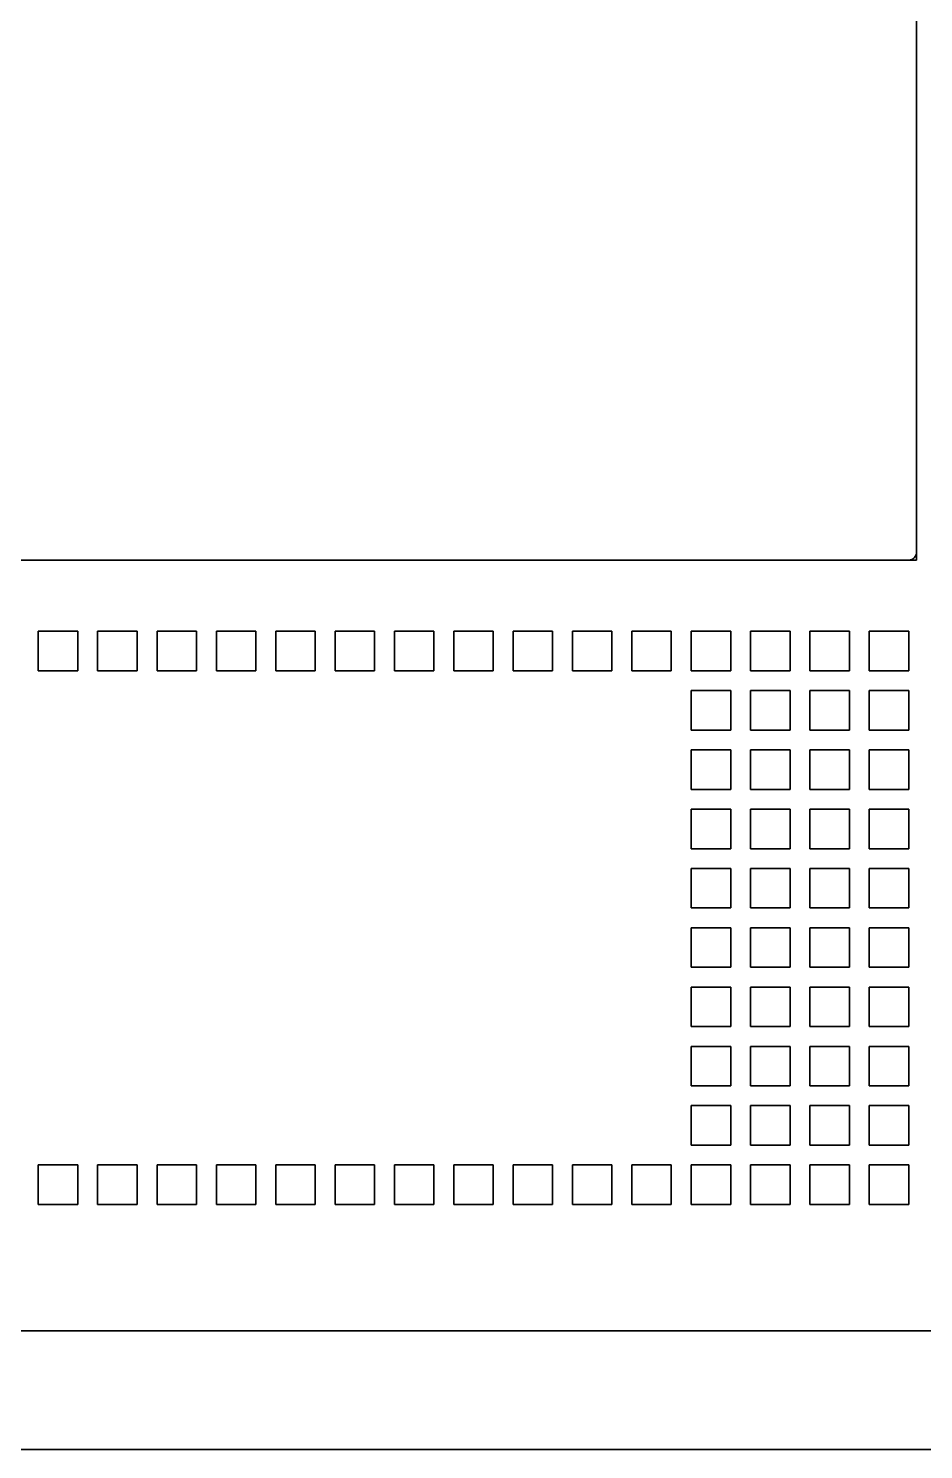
# Model space of a CAD drawing. Header units: millimetres. Extents: x 0 to 840, y -1485 to 297.
# Drawn here: x 178.961 to 181.223, y -716.39 to -712.795 of the extents above; entities that cross this region are included whole.
import ezdxf

# ---------------------------------------------------------------- set-up
doc = ezdxf.new("R2010")
doc.units = ezdxf.units.MM

# ---------------------------------------------------------------- blocks, each defined once
blk = doc.blocks.new('XT2_3M ABB')
at = {"color": 7, "lineweight": 35}
for p, q in [((4.2, 8.9), (4.2, 3.55)), ((4.2, 8.9), (4.2, 3.55)), ((2.25, 8.1), (-2.25, 8.1)), ((2.25, 8.1), (-2.25, 8.1)), ((2.1603, 8.1), (-2.1603, 8.1)), ((2.25, 4), (2.25, 8.1)), ((2.25, 4), (2.25, 8.1)), ((2.25, 4.02), (2.25, 8.08))]:
    blk.add_line(p, q, dxfattribs=at)
at = {"color": 7, "lineweight": 35, "ltscale": 0.017437}
blk.add_line((2.23, 8.1), (2.1603, 8.1), dxfattribs=at)
at = {"color": 7, "lineweight": 35, "ltscale": 0.025}
for p, q in [((2.43, 8.08), (2.43, 7.98)), ((2.43, 8.08), (2.53, 8.08)), ((2.43, 8.08), (2.43, 7.98)), ((2.43, 8.08), (2.53, 8.08)), ((2.53, 8.08), (2.53, 7.98)), ((2.53, 8.08), (2.53, 7.98)), ((2.58, 8.08), (2.58, 7.98)), ((2.58, 8.08), (2.68, 8.08)), ((2.58, 8.08), (2.58, 7.98)), ((2.58, 8.08), (2.68, 8.08)), ((2.68, 8.08), (2.68, 7.98)), ((2.68, 8.08), (2.68, 7.98)), ((2.73, 8.08), (2.73, 7.98)), ((2.73, 8.08), (2.83, 8.08)), ((2.73, 8.08), (2.73, 7.98)), ((2.73, 8.08), (2.83, 8.08)), ((2.83, 8.08), (2.83, 7.98)), ((2.83, 8.08), (2.83, 7.98)), ((2.88, 8.08), (2.88, 7.98)), ((2.88, 8.08), (2.98, 8.08)), ((2.88, 8.08), (2.88, 7.98)), ((2.88, 8.08), (2.98, 8.08)), ((2.98, 8.08), (2.98, 7.98)), ((2.98, 8.08), (2.98, 7.98)), ((3.03, 8.08), (3.03, 7.98)), ((3.03, 8.08), (3.13, 8.08)), ((3.03, 8.08), (3.03, 7.98)), ((3.03, 8.08), (3.13, 8.08)), ((3.13, 8.08), (3.13, 7.98)), ((3.13, 8.08), (3.13, 7.98)), ((3.18, 8.08), (3.18, 7.98)), ((3.18, 8.08), (3.28, 8.08)), ((3.18, 8.08), (3.18, 7.98)), ((3.18, 8.08), (3.28, 8.08)), ((3.28, 8.08), (3.28, 7.98)), ((3.28, 8.08), (3.28, 7.98)), ((3.33, 8.08), (3.33, 7.98)), ((3.33, 8.08), (3.43, 8.08)), ((3.33, 8.08), (3.33, 7.98)), ((3.33, 8.08), (3.43, 8.08)), ((3.43, 8.08), (3.43, 7.98)), ((3.43, 8.08), (3.43, 7.98)), ((3.48, 8.08), (3.48, 7.98)), ((3.48, 8.08), (3.58, 8.08)), ((3.48, 8.08), (3.48, 7.98)), ((3.48, 8.08), (3.58, 8.08)), ((3.58, 8.08), (3.58, 7.98)), ((3.58, 8.08), (3.58, 7.98)), ((3.63, 8.08), (3.63, 7.98)), ((3.63, 8.08), (3.73, 8.08)), ((3.63, 8.08), (3.63, 7.98)), ((3.63, 8.08), (3.73, 8.08)), ((3.73, 8.08), (3.73, 7.98)), ((3.73, 8.08), (3.73, 7.98)), ((3.78, 8.08), (3.88, 8.08)), ((3.78, 8.08), (3.78, 7.98)), ((3.78, 8.08), (3.88, 8.08)), ((3.78, 8.08), (3.78, 7.98)), ((3.88, 8.08), (3.88, 7.98)), ((3.88, 8.08), (3.88, 7.98)), ((2.43, 7.98), (2.53, 7.98)), ((2.43, 7.98), (2.53, 7.98)), ((2.58, 7.98), (2.68, 7.98)), ((2.58, 7.98), (2.68, 7.98)), ((2.73, 7.98), (2.83, 7.98)), ((2.73, 7.98), (2.83, 7.98)), ((2.88, 7.98), (2.98, 7.98)), ((2.88, 7.98), (2.98, 7.98)), ((3.03, 7.98), (3.13, 7.98)), ((3.03, 7.98), (3.13, 7.98)), ((3.18, 7.98), (3.28, 7.98)), ((3.18, 7.98), (3.28, 7.98)), ((3.33, 7.98), (3.43, 7.98)), ((3.33, 7.98), (3.43, 7.98)), ((3.48, 7.98), (3.58, 7.98)), ((3.48, 7.98), (3.58, 7.98)), ((3.63, 7.98), (3.73, 7.98)), ((3.63, 7.98), (3.73, 7.98)), ((3.78, 7.98), (3.88, 7.98)), ((3.78, 7.98), (3.88, 7.98)), ((2.43, 7.93), (2.43, 7.83)), ((2.43, 7.93), (2.53, 7.93)), ((2.43, 7.93), (2.43, 7.83)), ((2.43, 7.93), (2.53, 7.93)), ((2.53, 7.93), (2.53, 7.83)), ((2.53, 7.93), (2.53, 7.83)), ((2.58, 7.93), (2.58, 7.83)), ((2.58, 7.93), (2.68, 7.93)), ((2.58, 7.93), (2.58, 7.83)), ((2.58, 7.93), (2.68, 7.93)), ((2.68, 7.93), (2.68, 7.83)), ((2.68, 7.93), (2.68, 7.83)), ((2.73, 7.93), (2.73, 7.83)), ((2.73, 7.93), (2.83, 7.93)), ((2.73, 7.93), (2.73, 7.83)), ((2.73, 7.93), (2.83, 7.93)), ((2.83, 7.93), (2.83, 7.83)), ((2.83, 7.93), (2.83, 7.83)), ((2.88, 7.93), (2.88, 7.83)), ((2.88, 7.93), (2.98, 7.93)), ((2.88, 7.93), (2.88, 7.83)), ((2.88, 7.93), (2.98, 7.93)), ((2.98, 7.93), (2.98, 7.83)), ((2.98, 7.93), (2.98, 7.83)), ((3.03, 7.93), (3.03, 7.83)), ((3.03, 7.93), (3.13, 7.93)), ((3.03, 7.93), (3.03, 7.83)), ((3.03, 7.93), (3.13, 7.93)), ((3.13, 7.93), (3.13, 7.83)), ((3.13, 7.93), (3.13, 7.83)), ((3.18, 7.93), (3.18, 7.83)), ((3.18, 7.93), (3.28, 7.93)), ((3.18, 7.93), (3.18, 7.83)), ((3.18, 7.93), (3.28, 7.93)), ((3.28, 7.93), (3.28, 7.83)), ((3.28, 7.93), (3.28, 7.83)), ((3.33, 7.93), (3.33, 7.83)), ((3.33, 7.93), (3.43, 7.93)), ((3.33, 7.93), (3.33, 7.83)), ((3.33, 7.93), (3.43, 7.93)), ((3.43, 7.93), (3.43, 7.83)), ((3.43, 7.93), (3.43, 7.83)), ((3.48, 7.93), (3.48, 7.83)), ((3.48, 7.93), (3.58, 7.93)), ((3.48, 7.93), (3.48, 7.83)), ((3.48, 7.93), (3.58, 7.93)), ((3.58, 7.93), (3.58, 7.83)), ((3.58, 7.93), (3.58, 7.83)), ((3.63, 7.93), (3.63, 7.83)), ((3.63, 7.93), (3.73, 7.93)), ((3.63, 7.93), (3.63, 7.83)), ((3.63, 7.93), (3.73, 7.93)), ((3.73, 7.93), (3.73, 7.83)), ((3.73, 7.93), (3.73, 7.83)), ((3.78, 7.93), (3.88, 7.93)), ((3.78, 7.93), (3.78, 7.83)), ((3.78, 7.93), (3.88, 7.93)), ((3.78, 7.93), (3.78, 7.83)), ((3.88, 7.93), (3.88, 7.83)), ((3.88, 7.93), (3.88, 7.83)), ((2.43, 7.83), (2.53, 7.83)), ((2.43, 7.83), (2.53, 7.83)), ((2.58, 7.83), (2.68, 7.83)), ((2.58, 7.83), (2.68, 7.83)), ((2.73, 7.83), (2.83, 7.83)), ((2.73, 7.83), (2.83, 7.83)), ((2.88, 7.83), (2.98, 7.83)), ((2.88, 7.83), (2.98, 7.83)), ((3.03, 7.83), (3.13, 7.83)), ((3.03, 7.83), (3.13, 7.83)), ((3.18, 7.83), (3.28, 7.83)), ((3.18, 7.83), (3.28, 7.83)), ((3.33, 7.83), (3.43, 7.83)), ((3.33, 7.83), (3.43, 7.83)), ((3.48, 7.83), (3.58, 7.83)), ((3.48, 7.83), (3.58, 7.83)), ((3.63, 7.83), (3.73, 7.83)), ((3.63, 7.83), (3.73, 7.83)), ((3.78, 7.83), (3.88, 7.83)), ((3.78, 7.83), (3.88, 7.83)), ((2.43, 7.78), (2.43, 7.68)), ((2.43, 7.78), (2.53, 7.78)), ((2.43, 7.78), (2.43, 7.68)), ((2.43, 7.78), (2.53, 7.78)), ((2.53, 7.78), (2.53, 7.68)), ((2.53, 7.78), (2.53, 7.68)), ((2.58, 7.78), (2.58, 7.68)), ((2.58, 7.78), (2.68, 7.78)), ((2.58, 7.78), (2.58, 7.68)), ((2.58, 7.78), (2.68, 7.78)), ((2.68, 7.78), (2.68, 7.68)), ((2.68, 7.78), (2.68, 7.68)), ((2.73, 7.78), (2.73, 7.68)), ((2.73, 7.78), (2.83, 7.78)), ((2.73, 7.78), (2.73, 7.68)), ((2.73, 7.78), (2.83, 7.78)), ((2.83, 7.78), (2.83, 7.68)), ((2.83, 7.78), (2.83, 7.68)), ((2.88, 7.78), (2.88, 7.68)), ((2.88, 7.78), (2.98, 7.78)), ((2.88, 7.78), (2.88, 7.68)), ((2.88, 7.78), (2.98, 7.78)), ((2.98, 7.78), (2.98, 7.68)), ((2.98, 7.78), (2.98, 7.68)), ((3.03, 7.78), (3.03, 7.68)), ((3.03, 7.78), (3.13, 7.78)), ((3.03, 7.78), (3.03, 7.68)), ((3.03, 7.78), (3.13, 7.78)), ((3.13, 7.78), (3.13, 7.68)), ((3.13, 7.78), (3.13, 7.68)), ((3.18, 7.78), (3.18, 7.68)), ((3.18, 7.78), (3.28, 7.78)), ((3.18, 7.78), (3.18, 7.68)), ((3.18, 7.78), (3.28, 7.78)), ((3.28, 7.78), (3.28, 7.68)), ((3.28, 7.78), (3.28, 7.68)), ((3.33, 7.78), (3.33, 7.68)), ((3.33, 7.78), (3.43, 7.78)), ((3.33, 7.78), (3.33, 7.68)), ((3.33, 7.78), (3.43, 7.78)), ((3.43, 7.78), (3.43, 7.68)), ((3.43, 7.78), (3.43, 7.68)), ((3.48, 7.78), (3.48, 7.68)), ((3.48, 7.78), (3.58, 7.78)), ((3.48, 7.78), (3.48, 7.68)), ((3.48, 7.78), (3.58, 7.78)), ((3.58, 7.78), (3.58, 7.68)), ((3.58, 7.78), (3.58, 7.68)), ((3.63, 7.78), (3.63, 7.68)), ((3.63, 7.78), (3.73, 7.78)), ((3.63, 7.78), (3.63, 7.68)), ((3.63, 7.78), (3.73, 7.78)), ((3.73, 7.78), (3.73, 7.68)), ((3.73, 7.78), (3.73, 7.68)), ((3.78, 7.78), (3.78, 7.68)), ((3.78, 7.78), (3.88, 7.78)), ((3.78, 7.78), (3.78, 7.68)), ((3.78, 7.78), (3.88, 7.78)), ((3.88, 7.78), (3.88, 7.68)), ((3.88, 7.78), (3.88, 7.68)), ((2.43, 7.68), (2.53, 7.68)), ((2.43, 7.68), (2.53, 7.68)), ((2.58, 7.68), (2.68, 7.68)), ((2.58, 7.68), (2.68, 7.68)), ((2.73, 7.68), (2.83, 7.68)), ((2.73, 7.68), (2.83, 7.68)), ((2.88, 7.68), (2.98, 7.68)), ((2.88, 7.68), (2.98, 7.68)), ((3.03, 7.68), (3.13, 7.68)), ((3.03, 7.68), (3.13, 7.68)), ((3.18, 7.68), (3.28, 7.68)), ((3.18, 7.68), (3.28, 7.68)), ((3.33, 7.68), (3.43, 7.68)), ((3.33, 7.68), (3.43, 7.68)), ((3.48, 7.68), (3.58, 7.68)), ((3.48, 7.68), (3.58, 7.68)), ((3.63, 7.68), (3.73, 7.68)), ((3.63, 7.68), (3.73, 7.68)), ((3.78, 7.68), (3.88, 7.68)), ((3.78, 7.68), (3.88, 7.68)), ((2.43, 7.63), (2.43, 7.53)), ((2.43, 7.63), (2.53, 7.63)), ((2.43, 7.63), (2.43, 7.53)), ((2.43, 7.63), (2.53, 7.63)), ((2.53, 7.63), (2.53, 7.53)), ((2.53, 7.63), (2.53, 7.53)), ((2.58, 7.63), (2.58, 7.53)), ((2.58, 7.63), (2.68, 7.63)), ((2.58, 7.63), (2.58, 7.53)), ((2.58, 7.63), (2.68, 7.63)), ((2.68, 7.63), (2.68, 7.53)), ((2.68, 7.63), (2.68, 7.53)), ((2.73, 7.63), (2.73, 7.53)), ((2.73, 7.63), (2.83, 7.63)), ((2.73, 7.63), (2.73, 7.53)), ((2.73, 7.63), (2.83, 7.63)), ((2.83, 7.63), (2.83, 7.53)), ((2.83, 7.63), (2.83, 7.53)), ((2.88, 7.63), (2.88, 7.53)), ((2.88, 7.63), (2.98, 7.63)), ((2.88, 7.63), (2.88, 7.53)), ((2.88, 7.63), (2.98, 7.63)), ((2.98, 7.63), (2.98, 7.53)), ((2.98, 7.63), (2.98, 7.53)), ((3.03, 7.63), (3.03, 7.53)), ((3.03, 7.63), (3.13, 7.63)), ((3.03, 7.63), (3.03, 7.53)), ((3.03, 7.63), (3.13, 7.63)), ((3.13, 7.63), (3.13, 7.53)), ((3.13, 7.63), (3.13, 7.53)), ((3.18, 7.63), (3.18, 7.53)), ((3.18, 7.63), (3.28, 7.63)), ((3.18, 7.63), (3.18, 7.53)), ((3.18, 7.63), (3.28, 7.63)), ((3.28, 7.63), (3.28, 7.53)), ((3.28, 7.63), (3.28, 7.53)), ((3.33, 7.63), (3.33, 7.53)), ((3.33, 7.63), (3.43, 7.63)), ((3.33, 7.63), (3.33, 7.53)), ((3.33, 7.63), (3.43, 7.63)), ((3.43, 7.63), (3.43, 7.53)), ((3.43, 7.63), (3.43, 7.53)), ((3.48, 7.63), (3.48, 7.53)), ((3.48, 7.63), (3.58, 7.63)), ((3.48, 7.63), (3.48, 7.53)), ((3.48, 7.63), (3.58, 7.63)), ((3.58, 7.63), (3.58, 7.53)), ((3.58, 7.63), (3.58, 7.53)), ((3.63, 7.63), (3.63, 7.53)), ((3.63, 7.63), (3.73, 7.63)), ((3.63, 7.63), (3.63, 7.53)), ((3.63, 7.63), (3.73, 7.63)), ((3.73, 7.63), (3.73, 7.53)), ((3.73, 7.63), (3.73, 7.53)), ((3.78, 7.63), (3.78, 7.53)), ((3.78, 7.63), (3.88, 7.63)), ((3.78, 7.63), (3.78, 7.53)), ((3.78, 7.63), (3.88, 7.63)), ((3.88, 7.63), (3.88, 7.53)), ((3.88, 7.63), (3.88, 7.53)), ((2.43, 7.53), (2.53, 7.53)), ((2.43, 7.53), (2.53, 7.53)), ((2.58, 7.53), (2.68, 7.53)), ((2.58, 7.53), (2.68, 7.53)), ((2.73, 7.53), (2.83, 7.53)), ((2.73, 7.53), (2.83, 7.53)), ((2.88, 7.53), (2.98, 7.53)), ((2.88, 7.53), (2.98, 7.53)), ((3.03, 7.53), (3.13, 7.53)), ((3.03, 7.53), (3.13, 7.53)), ((3.18, 7.53), (3.28, 7.53)), ((3.18, 7.53), (3.28, 7.53)), ((3.33, 7.53), (3.43, 7.53)), ((3.33, 7.53), (3.43, 7.53)), ((3.48, 7.53), (3.58, 7.53)), ((3.48, 7.53), (3.58, 7.53)), ((3.63, 7.53), (3.73, 7.53)), ((3.63, 7.53), (3.73, 7.53)), ((3.78, 7.53), (3.88, 7.53)), ((3.78, 7.53), (3.88, 7.53)), ((2.43, 7.48), (2.43, 7.38)), ((2.43, 7.48), (2.53, 7.48)), ((2.43, 7.48), (2.43, 7.38)), ((2.43, 7.48), (2.53, 7.48)), ((2.53, 7.48), (2.53, 7.38)), ((2.53, 7.48), (2.53, 7.38)), ((3.78, 7.48), (3.78, 7.38)), ((3.78, 7.48), (3.88, 7.48)), ((3.78, 7.48), (3.78, 7.38)), ((3.78, 7.48), (3.88, 7.48)), ((3.88, 7.48), (3.88, 7.38)), ((3.88, 7.48), (3.88, 7.38)), ((2.43, 7.38), (2.53, 7.38)), ((2.43, 7.38), (2.53, 7.38)), ((3.78, 7.38), (3.88, 7.38)), ((3.78, 7.38), (3.88, 7.38)), ((2.43, 7.33), (2.43, 7.23)), ((2.43, 7.33), (2.53, 7.33)), ((2.43, 7.33), (2.43, 7.23)), ((2.43, 7.33), (2.53, 7.33)), ((2.53, 7.33), (2.53, 7.23)), ((2.53, 7.33), (2.53, 7.23)), ((3.78, 7.33), (3.78, 7.23)), ((3.78, 7.33), (3.88, 7.33)), ((3.78, 7.33), (3.78, 7.23)), ((3.78, 7.33), (3.88, 7.33)), ((3.88, 7.33), (3.88, 7.23)), ((3.88, 7.33), (3.88, 7.23)), ((2.43, 7.23), (2.53, 7.23)), ((2.43, 7.23), (2.53, 7.23)), ((3.78, 7.23), (3.88, 7.23)), ((3.78, 7.23), (3.88, 7.23)), ((2.43, 7.18), (2.43, 7.08)), ((2.43, 7.18), (2.53, 7.18)), ((2.43, 7.18), (2.43, 7.08)), ((2.43, 7.18), (2.53, 7.18)), ((2.53, 7.18), (2.53, 7.08)), ((2.53, 7.18), (2.53, 7.08)), ((3.78, 7.18), (3.78, 7.08)), ((3.78, 7.18), (3.88, 7.18)), ((3.78, 7.18), (3.78, 7.08)), ((3.78, 7.18), (3.88, 7.18)), ((3.88, 7.18), (3.88, 7.08)), ((3.88, 7.18), (3.88, 7.08)), ((2.43, 7.08), (2.53, 7.08)), ((2.43, 7.08), (2.53, 7.08)), ((3.78, 7.08), (3.88, 7.08)), ((3.78, 7.08), (3.88, 7.08)), ((2.43, 7.03), (2.43, 6.93)), ((2.43, 7.03), (2.53, 7.03)), ((2.43, 7.03), (2.43, 6.93)), ((2.43, 7.03), (2.53, 7.03)), ((2.53, 7.03), (2.53, 6.93)), ((2.53, 7.03), (2.53, 6.93)), ((3.78, 7.03), (3.78, 6.93)), ((3.78, 7.03), (3.88, 7.03)), ((3.78, 7.03), (3.78, 6.93)), ((3.78, 7.03), (3.88, 7.03)), ((3.88, 7.03), (3.88, 6.93)), ((3.88, 7.03), (3.88, 6.93)), ((2.43, 6.93), (2.53, 6.93)), ((2.43, 6.93), (2.53, 6.93)), ((3.78, 6.93), (3.88, 6.93)), ((3.78, 6.93), (3.88, 6.93)), ((2.43, 6.88), (2.43, 6.78)), ((2.43, 6.88), (2.53, 6.88)), ((2.43, 6.88), (2.43, 6.78)), ((2.43, 6.88), (2.53, 6.88)), ((2.53, 6.88), (2.53, 6.78)), ((2.53, 6.88), (2.53, 6.78)), ((3.78, 6.88), (3.78, 6.78)), ((3.78, 6.88), (3.88, 6.88)), ((3.78, 6.88), (3.78, 6.78)), ((3.78, 6.88), (3.88, 6.88)), ((3.88, 6.88), (3.88, 6.78)), ((3.88, 6.88), (3.88, 6.78)), ((2.43, 6.78), (2.53, 6.78)), ((2.43, 6.78), (2.53, 6.78)), ((3.78, 6.78), (3.88, 6.78)), ((3.78, 6.78), (3.88, 6.78)), ((2.43, 6.73), (2.43, 6.63)), ((2.43, 6.73), (2.53, 6.73)), ((2.43, 6.73), (2.43, 6.63)), ((2.43, 6.73), (2.53, 6.73)), ((2.53, 6.73), (2.53, 6.63)), ((2.53, 6.73), (2.53, 6.63)), ((3.78, 6.73), (3.78, 6.63)), ((3.78, 6.73), (3.88, 6.73)), ((3.78, 6.73), (3.78, 6.63)), ((3.78, 6.73), (3.88, 6.73)), ((3.88, 6.73), (3.88, 6.63)), ((3.88, 6.73), (3.88, 6.63)), ((2.43, 6.63), (2.53, 6.63)), ((2.43, 6.63), (2.53, 6.63)), ((3.78, 6.63), (3.88, 6.63)), ((3.78, 6.63), (3.88, 6.63)), ((2.43, 6.58), (2.43, 6.48)), ((2.43, 6.58), (2.53, 6.58)), ((2.43, 6.58), (2.43, 6.48)), ((2.43, 6.58), (2.53, 6.58)), ((2.53, 6.58), (2.53, 6.48)), ((2.53, 6.58), (2.53, 6.48)), ((3.78, 6.58), (3.78, 6.48)), ((3.78, 6.58), (3.88, 6.58)), ((3.78, 6.58), (3.78, 6.48)), ((3.78, 6.58), (3.88, 6.58)), ((3.88, 6.58), (3.88, 6.48)), ((3.88, 6.58), (3.88, 6.48)), ((2.43, 6.48), (2.53, 6.48)), ((2.43, 6.48), (2.53, 6.48)), ((3.78, 6.48), (3.88, 6.48)), ((3.78, 6.48), (3.88, 6.48)), ((2.43, 6.43), (2.43, 6.33)), ((2.43, 6.43), (2.53, 6.43)), ((2.43, 6.43), (2.43, 6.33)), ((2.43, 6.43), (2.53, 6.43)), ((2.53, 6.43), (2.53, 6.33)), ((2.53, 6.43), (2.53, 6.33)), ((3.78, 6.43), (3.78, 6.33)), ((3.78, 6.43), (3.88, 6.43)), ((3.78, 6.43), (3.78, 6.33)), ((3.78, 6.43), (3.88, 6.43)), ((3.88, 6.43), (3.88, 6.33)), ((3.88, 6.43), (3.88, 6.33)), ((2.43, 6.33), (2.53, 6.33)), ((2.43, 6.33), (2.53, 6.33)), ((3.78, 6.33), (3.88, 6.33)), ((3.78, 6.33), (3.88, 6.33)), ((2.43, 6.28), (2.43, 6.18)), ((2.43, 6.28), (2.53, 6.28)), ((2.43, 6.28), (2.43, 6.18)), ((2.43, 6.28), (2.53, 6.28)), ((2.53, 6.28), (2.53, 6.18)), ((2.53, 6.28), (2.53, 6.18)), ((3.78, 6.28), (3.78, 6.18)), ((3.78, 6.28), (3.88, 6.28)), ((3.78, 6.28), (3.78, 6.18)), ((3.78, 6.28), (3.88, 6.28)), ((3.88, 6.28), (3.88, 6.18)), ((3.88, 6.28), (3.88, 6.18)), ((2.43, 6.18), (2.53, 6.18)), ((2.43, 6.18), (2.53, 6.18)), ((3.78, 6.18), (3.88, 6.18)), ((3.78, 6.18), (3.88, 6.18)), ((2.43, 6.13), (2.43, 6.03)), ((2.43, 6.13), (2.53, 6.13)), ((2.43, 6.13), (2.43, 6.03)), ((2.43, 6.13), (2.53, 6.13)), ((2.53, 6.13), (2.53, 6.03)), ((2.53, 6.13), (2.53, 6.03)), ((3.78, 6.13), (3.78, 6.03)), ((3.78, 6.13), (3.88, 6.13)), ((3.78, 6.13), (3.78, 6.03)), ((3.78, 6.13), (3.88, 6.13)), ((3.88, 6.13), (3.88, 6.03)), ((3.88, 6.13), (3.88, 6.03)), ((2.43, 6.03), (2.53, 6.03)), ((2.43, 6.03), (2.53, 6.03)), ((3.78, 6.03), (3.88, 6.03)), ((3.78, 6.03), (3.88, 6.03)), ((2.43, 5.98), (2.43, 5.88)), ((2.43, 5.98), (2.53, 5.98)), ((2.43, 5.98), (2.43, 5.88)), ((2.43, 5.98), (2.53, 5.98)), ((2.53, 5.98), (2.53, 5.88)), ((2.53, 5.98), (2.53, 5.88)), ((3.78, 5.98), (3.78, 5.88)), ((3.78, 5.98), (3.88, 5.98)), ((3.78, 5.98), (3.78, 5.88)), ((3.78, 5.98), (3.88, 5.98)), ((3.88, 5.98), (3.88, 5.88)), ((3.88, 5.98), (3.88, 5.88)), ((2.43, 5.88), (2.53, 5.88)), ((2.43, 5.88), (2.53, 5.88)), ((3.78, 5.88), (3.88, 5.88)), ((3.78, 5.88), (3.88, 5.88))]:
    blk.add_line(p, q, dxfattribs=at)
at = {"color": 7, "lineweight": 35}
blk.add_arc((2.23, 8.08), 0.02, 0, 90, dxfattribs=at)
at = {"layer": 'Defpoints', "color": 3, "lineweight": 35}
blk.add_line((4.5, 0.6), (4.5, 12.4), dxfattribs=at)
blk.add_line((4.5, 0.6), (4.5, 12.4), dxfattribs=at)
blk = doc.blocks.new('XT2_3INT ABB')
at = {"layer": 'Defpoints', "color": 3, "lineweight": 35}
blk.add_line((4.5, 0.6), (4.5, 12.4), dxfattribs=at)
blk.add_line((4.5, 0.6), (4.5, 12.4), dxfattribs=at)

msp = doc.modelspace()

# ---------------------------------------------------------------- block references
at = {"rotation": 270}
msp.add_blockref('XT2_3M ABB', (173.1057, -711.8901), dxfattribs=at)
at = {"xscale": -1, "rotation": 270}
msp.add_blockref('XT2_3INT ABB', (173.1057, -720.8901), dxfattribs=at)

doc.saveas('drawing.dxf')
